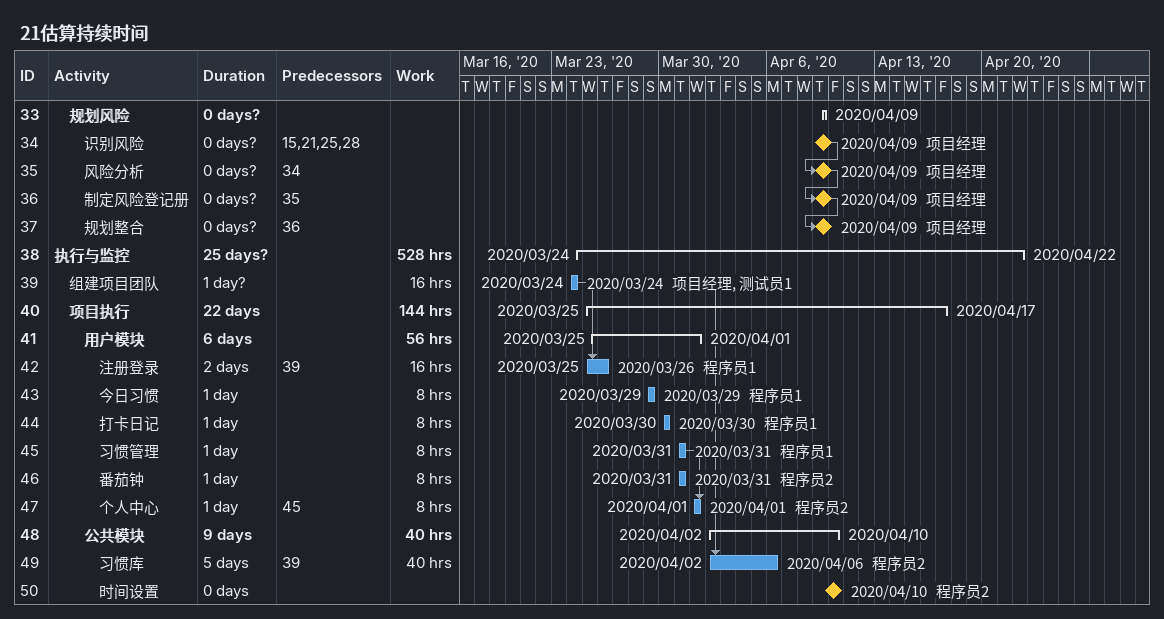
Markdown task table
21估算持续时间

| ID | Level | Task | Duration | Start | Finish | Predecessors | Resources | Work (h) |
|---|---|---|---|---|---|---|---|---|
| 33 | 2 | **规划风险** | 0d? | 2020-04-09 | 2020-04-09 |  |  |  |
| 34 | 3 | 识别风险 | 0d? | 2020-04-09 | 2020-04-09 | 15, 21, 25, 28 | 项目经理 |  |
| 35 | 3 | 风险分析 | 0d? | 2020-04-09 | 2020-04-09 | 34 | 项目经理 |  |
| 36 | 3 | 制定风险登记册 | 0d? | 2020-04-09 | 2020-04-09 | 35 | 项目经理 |  |
| 37 | 3 | 规划整合 | 0d? | 2020-04-09 | 2020-04-09 | 36 | 项目经理 |  |
| 38 | 1 | **执行与监控** | 25d? | 2020-03-24 | 2020-04-22 |  |  | 528 |
| 39 | 2 | 组建项目团队 | 1d? | 2020-03-24 | 2020-03-24 |  | 项目经理, 测试员1 | 16 |
| 40 | 2 | **项目执行** | 22d | 2020-03-25 | 2020-04-17 |  |  | 144 |
| 41 | 3 | **用户模块** | 6d | 2020-03-25 | 2020-04-01 |  |  | 56 |
| 42 | 4 | 注册登录 | 2d | 2020-03-25 | 2020-03-26 | 39 | 程序员1 | 16 |
| 43 | 4 | 今日习惯 | 1d | 2020-03-29 | 2020-03-29 |  | 程序员1 | 8 |
| 44 | 4 | 打卡日记 | 1d | 2020-03-30 | 2020-03-30 |  | 程序员1 | 8 |
| 45 | 4 | 习惯管理 | 1d | 2020-03-31 | 2020-03-31 |  | 程序员1 | 8 |
| 46 | 4 | 番茄钟 | 1d | 2020-03-31 | 2020-03-31 |  | 程序员2 | 8 |
| 47 | 4 | 个人中心 | 1d | 2020-04-01 | 2020-04-01 | 45 | 程序员2 | 8 |
| 48 | 3 | **公共模块** | 9d | 2020-04-02 | 2020-04-10 |  |  | 40 |
| 49 | 4 | 习惯库 | 5d | 2020-04-02 | 2020-04-06 | 39 | 程序员2 | 40 |
| 50 | 4 | 时间设置 | 0d | 2020-04-10 | 2020-04-10 |  | 程序员2 |  |
